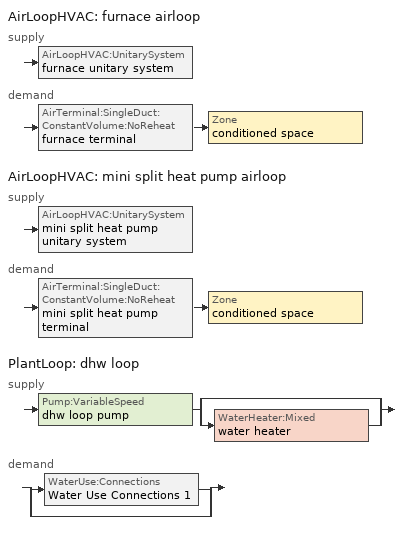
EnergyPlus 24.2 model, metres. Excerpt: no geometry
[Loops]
AirLoopHVAC 'furnace airloop'
 supply: AirLoopHVAC:UnitarySystem 'furnace unitary system'
 demand: AirTerminal:SingleDuct:ConstantVolume:NoReheat 'furnace terminal' > Zone 'conditioned space'
AirLoopHVAC 'mini split heat pump airloop'
 supply: AirLoopHVAC:UnitarySystem 'mini split heat pump unitary system'
 demand: AirTerminal:SingleDuct:ConstantVolume:NoReheat 'mini split heat pump terminal' > Zone 'conditioned space'
PlantLoop 'dhw loop'
 supply: Pump:VariableSpeed 'dhw loop pump' > split
  | bypass
  | WaterHeater:Mixed 'water heater'
 demand: split
  | WaterUse:Connections 'Water Use Connections 1'
  | bypass
[ZoneControl:Thermostat]
conditioned space Thermostat: Zone or ZoneList=conditioned space; Control Type Schedule=conditioned space Thermostat Schedule; Control 1=conditioned space temperature setpoint; Temperature Difference Between Cutout And Setpoint {deltaC}=0
[ThermostatSetpoint:DualSetpoint]
conditioned space temperature setpoint: Heating Setpoint Temperature Schedule=heating setpoint; Cooling Setpoint Temperature Schedule=cooling setpoint
[AirTerminal:SingleDuct:ConstantVolume:NoReheat] Availability Schedule=Always On Discrete
Name | Maximum Air Flow Rate {m3/s}
furnace terminal | 0.442687
mini split heat pump terminal | 0.284584
[Zone equipment]
conditioned space: furnace terminal, mini split heat pump terminal
[AirLoopHVAC] Design Return Air Flow Fraction of Supply Air Flow=1
Name | Design Supply Air Flow Rate {m3/s}
furnace airloop | 0.442687
mini split heat pump airloop | 0.284584
[Sizing:System] Type of Load to Size On=Sensible; Design Outdoor Air Flow Rate {m3/s}=Autosize; Central Heating Maximum System Air Flow Ratio=0.3; Preheat Design Temperature {C}=7; Preheat Design Humidity Ratio {kgWater/kgDryAir}=0.008; Precool Design Temperature {C}=12.8; Precool Design Humidity Ratio {kgWater/kgDryAir}=0.008; Central Cooling Design Supply Air Temperature {C}=12.8; Central Heating Design Supply Air Temperature {C}=16.7; Type of Zone Sum to Use=NonCoincident; 100% Outdoor Air in Cooling=Yes; 100% Outdoor Air in Heating=Yes; Central Cooling Design Supply Air Humidity Ratio {kgWater/kgDryAir}=0.0085; Central Heating Design Supply Air Humidity Ratio {kgWater/kgDryAir}=0.008; Cooling Supply Air Flow Rate Method=DesignDay; Cooling Supply Air Flow Rate {m3/s}=0; Cooling Supply Air Flow Rate Per Floor Area {m3/s-m2}=0.00996765; Cooling Fraction of Autosized Cooling Supply Air Flow Rate=1; Cooling Supply Air Flow Rate Per Unit Cooling Capacity {m3/s-W}=3.94755e-05; Heating Supply Air Flow Rate Method=DesignDay; Heating Supply Air Flow Rate {m3/s}=0; Heating Supply Air Flow Rate Per Floor Area {m3/s-m2}=0.00996765; Heating Fraction of Autosized Heating Supply Air Flow Rate=1; Heating Fraction of Autosized Cooling Supply Air Flow Rate=1; Heating Supply Air Flow Rate Per Unit Heating Capacity {m3/s-W}=3.15882e-05; System Outdoor Air Method=ZoneSum; Zone Maximum Outdoor Air Fraction=1; Cooling Design Capacity Method=CoolingDesignCapacity; Cooling Design Capacity {W}=Autosize; Cooling Design Capacity Per Floor Area {W/m2}=234.7; Fraction of Autosized Cooling Design Capacity=1; Heating Design Capacity Method=HeatingDesignCapacity; Heating Design Capacity {W}=Autosize; Heating Design Capacity Per Floor Area {W/m2}=157; Fraction of Autosized Heating Design Capacity=1; Central Cooling Capacity Control Method=OnOff; Occupant Diversity=Autosize
furnace airloop; mini split heat pump airloop
[AvailabilityManager:Scheduled] Schedule=Always On Discrete
furnace airloop Availability Manager; mini split heat pump airloop Availability Manager
[AirLoopHVAC:UnitarySystem] Control Type=Load; Controlling Zone or Thermostat Location=conditioned space; Dehumidification Control Type=None; Availability Schedule=Always On Discrete; Fan Placement=BlowThrough; DX Heating Coil Sizing Ratio=1; Use DOAS DX Cooling Coil=No; Minimum Supply Air Temperature {C}=2; Latent Load Control=SensibleOnlyLoadControl; Heating Supply Air Flow Rate Method=SupplyAirFlowRate; No Load Supply Air Flow Rate Method=SupplyAirFlowRate; No Load Supply Air Flow Rate {m3/s}=0; No Load Supply Air Flow Rate Control Set To Low Speed=Yes; Maximum Supply Air Temperature {C}=48.8889; Maximum Outdoor Dry-Bulb Temperature for Supplemental Heater Operation {C}=21; Ancillary On-Cycle Electric Power {W}=0; Ancillary Off-Cycle Electric Power {W}=0
Name | Supply Fan | Supply Air Fan Operating Mode Schedule | Heating Coil | Cooling Supply Air Flow Rate Method | Heating Supply Air Flow Rate {m3/s} | Cooling Coil | Cooling Supply Air Flow Rate {m3/s} | Design Specification Multispeed Object
furnace unitary system | furnace supply fan | furnace auto fan schedule | furnace htg coil | None | 0.442687
mini split heat pump unitary system | mini split heat pump supply fan | mini split heat pump auto fan schedule | mini split heat pump htg coil | SupplyAirFlowRate | 0.284584 | mini split heat pump clg coil | 0.284584 | Unitary System Performance Multispeed 1
[Fan:SystemModel] Availability Schedule=Always On Discrete; Speed Control Method=Discrete; Electric Power Minimum Flow Rate Fraction=0.2; Design Pressure Rise {Pa}=500; Motor Efficiency=1; Motor In Air Stream Fraction=1; Design Electric Power Consumption {W}=Autosize; Design Power Sizing Method=PowerPerFlow; Electric Power Per Unit Flow Rate Per Unit Pressure {W/((m3/s)-Pa)}=1.66667; Fan Total Efficiency=0.7; Motor Loss Radiative Fraction=0
Name | Design Maximum Air Flow Rate {m3/s} | Electric Power Per Unit Flow Rate {W/(m3/s)} | Number of Speeds | Speed Flow Fraction 1 | Speed Electric Power Fraction 1 | Speed Flow Fraction 2 | Speed Electric Power Fraction 2 | Speed Flow Fraction 3 | Speed Electric Power Fraction 3 | Speed Flow Fraction 4 | Speed Electric Power Fraction 4
furnace supply fan | 0.442687 | 794.58 | 1 | 1 | 1
mini split heat pump supply fan | 0.350473 | 148.322 | 4 | 0.20706 | 0.00888 | 0.252 | 0.016 | 0.812 | 0.53539 | 1 | 1
[Coil:Heating:Electric]
furnace htg coil: Availability Schedule=Always On Discrete; Efficiency=1; Nominal Capacity {W}=15000
[Coil:Heating:DX:MultiSpeed]
mini split heat pump htg coil: Availability Schedule=Always On Discrete; Minimum Outdoor Dry-Bulb Temperature for Compressor Operation {C}=-28.8889; Crankcase Heater Capacity {W}=50; Maximum Outdoor Dry-Bulb Temperature for Crankcase Heater Operation {C}=10; Defrost Energy Input Ratio Function of Temperature Curve=Defrosteir; Maximum Outdoor Dry-Bulb Temperature for Defrost Operation {C}=4.44444; Defrost Strategy=ReverseCycle; Defrost Control=Timed; Defrost Time Period Fraction=0.058333; Resistive Defrost Heater Capacity {W}=AutoSize; Apply Part Load Fraction to Speeds Greater than 1=No; Fuel Type=Electricity; Region number for Calculating HSPF=4; Number of Speeds=2; Speed Gross Rated Heating Capacity 1 {W}=1644; Speed Gross Rated Heating COP 1 {W/W}=4.51049; Speed Rated Air Flow Rate 1 {m3/s}=0.0882919; Speed Rated Supply Air Fan Power Per Volume Flow Rate 2017 1 {W/(m3/s)}=773.3; Speed Rated Supply Air Fan Power Per Volume Flow Rate 2023 1 {W/(m3/s)}=934.4; Speed Heating Capacity Function of Temperature Curve Name 1=Heat-CAP-fT1; Speed Heating Capacity Function of Flow Fraction Curve Name 1=Heat-CAP-fFF1; Speed Energy Input Ratio Function of Temperature Curve Name 1=Heat-EIR-fT1; Speed Energy Input Ratio Function of Flow Fraction Curve Name 1=Heat-EIR-fFF1; Speed Part Load Fraction Correlation Curve Name 1=Heat-PLF-fPLR1; Speed Rated Waste Heat Fraction of Power Input 1=0.2; Speed Waste Heat Function of Temperature Curve Name 1=ConstantBiquadratic 1; Speed Gross Rated Heating Capacity 2 {W}=6475.14; Speed Gross Rated Heating COP 2 {W/W}=3.17432; Speed Rated Air Flow Rate 2 {m3/s}=0.350364; Speed Rated Supply Air Fan Power Per Volume Flow Rate 2017 2 {W/(m3/s)}=773.3; Speed Rated Supply Air Fan Power Per Volume Flow Rate 2023 2 {W/(m3/s)}=934.4; Speed Heating Capacity Function of Temperature Curve Name 2=Heat-CAP-fT2; Speed Heating Capacity Function of Flow Fraction Curve Name 2=Heat-CAP-fFF2; Speed Energy Input Ratio Function of Temperature Curve Name 2=Heat-EIR-fT2; Speed Energy Input Ratio Function of Flow Fraction Curve Name 2=Heat-EIR-fFF2; Speed Part Load Fraction Correlation Curve Name 2=Heat-PLF-fPLR2; Speed Rated Waste Heat Fraction of Power Input 2=0.2; Speed Waste Heat Function of Temperature Curve Name 2=ConstantBiquadratic 1
[Coil:Cooling:DX:MultiSpeed]
mini split heat pump clg coil: Availability Schedule=Always On Discrete; Condenser Type=AirCooled; Minimum Outdoor Dry-Bulb Temperature for Compressor Operation {C}=-25; Apply Part Load Fraction to Speeds Greater than 1=No; Apply Latent Degradation to Speeds Greater than 1=No; Crankcase Heater Capacity {W}=50; Maximum Outdoor Dry-Bulb Temperature for Crankcase Heater Operation {C}=10; Basin Heater Capacity {W/K}=0; Basin Heater Setpoint Temperature {C}=2; Fuel Type=Electricity; Number of Speeds=2; Speed Gross Rated Total Cooling Capacity 1 {W}=1351.96; Speed Gross Rated Sensible Heat Ratio 1=0.806404; Speed Gross Rated Cooling COP 1 {W/W}=4.67223; Speed Rated Air Flow Rate 1 {m3/s}=0.0725462; Speed Rated Evaporator Fan Power Per Volume Flow Rate 2017 1 {W/(m3/s)}=773.3; Speed Rated Evaporator Fan Power Per Volume Flow Rate 2023 1 {W/(m3/s)}=934.4; Speed Total Cooling Capacity Function of Temperature Curve Name 1=Cool-CAP-fT1; Speed Total Cooling Capacity Function of Flow Fraction Curve Name 1=Cool-CAP-fFF1; Speed Energy Input Ratio Function of Temperature Curve Name 1=Cool-EIR-fT1; Speed Energy Input Ratio Function of Flow Fraction Curve Name 1=Cool-EIR-fFF1; Speed Part Load Fraction Correlation Curve Name 1=Cool-PLF-fPLR1; Speed Nominal Time for Condensate Removal to Begin 1 {s}=1000; Speed Ratio of Initial Moisture Evaporation Rate and Steady State Latent Capacity 1=1.5; Speed Maximum Cycling Rate 1 {cycles/hr}=3; Speed Latent Capacity Time Constant 1 {s}=45; Speed Rated Waste Heat Fraction of Power Input 1=0.2; Speed Waste Heat Function of Temperature Curve Name 1=ConstantBiquadratic; Speed Evaporative Condenser Effectiveness 1=0.9; Speed Evaporative Condenser Air Flow Rate 1 {m3/s}=AutoSize; Speed Rated Evaporative Condenser Pump Power Consumption 1 {W}=AutoSize; Speed Gross Rated Total Cooling Capacity 2 {W}=5327.81; Speed Gross Rated Sensible Heat Ratio 2=0.759942; Speed Gross Rated Cooling COP 2 {W/W}=3.33844; Speed Rated Air Flow Rate 2 {m3/s}=0.284495; Speed Rated Evaporator Fan Power Per Volume Flow Rate 2017 2 {W/(m3/s)}=773.3; Speed Rated Evaporator Fan Power Per Volume Flow Rate 2023 2 {W/(m3/s)}=934.4; Speed Total Cooling Capacity Function of Temperature Curve Name 2=Cool-CAP-fT2; Speed Total Cooling Capacity Function of Flow Fraction Curve Name 2=Cool-CAP-fFF2; Speed Energy Input Ratio Function of Temperature Curve Name 2=Cool-EIR-fT2; Speed Energy Input Ratio Function of Flow Fraction Curve Name 2=Cool-EIR-fFF2; Speed Part Load Fraction Correlation Curve Name 2=Cool-PLF-fPLR2; Speed Nominal Time for Condensate Removal to Begin 2 {s}=1000; Speed Ratio of Initial Moisture Evaporation Rate and Steady State Latent Capacity 2=1.5; Speed Maximum Cycling Rate 2 {cycles/hr}=3; Speed Latent Capacity Time Constant 2 {s}=45; Speed Rated Waste Heat Fraction of Power Input 2=0.2; Speed Waste Heat Function of Temperature Curve Name 2=ConstantBiquadratic; Speed Evaporative Condenser Effectiveness 2=0.9; Speed Evaporative Condenser Air Flow Rate 2 {m3/s}=AutoSize; Speed Rated Evaporative Condenser Pump Power Consumption 2 {W}=AutoSize
[UnitarySystemPerformance:Multispeed]
Unitary System Performance Multispeed 1: Number of Speeds for Heating=2; Number of Speeds for Cooling=2; Single Mode Operation=No; No Load Supply Air Flow Rate Ratio=1; Heating Speed Supply Air Flow Ratio 1=0.310345; Cooling Speed Supply Air Flow Ratio 1=0.255; Heating Speed Supply Air Flow Ratio 2=1.23153; Cooling Speed Supply Air Flow Ratio 2=1
[PlantLoop]
dhw loop: Fluid Type=Water; Plant Equipment Operation Scheme=dhw loop Operation Schemes; Maximum Loop Temperature {C}=100; Minimum Loop Temperature {C}=0; Maximum Loop Flow Rate {m3/s}=0.01; Minimum Loop Flow Rate {m3/s}=0; Plant Loop Volume {m3}=0.003; Load Distribution Scheme=Optimal; Plant Loop Demand Calculation Scheme=SingleSetpoint; Common Pipe Simulation=None
[Sizing:Plant]
dhw loop: Loop Type=Heating; Design Loop Exit Temperature {C}=56; Loop Design Temperature Difference {deltaC}=5.55556; Sizing Option=NonCoincident; Zone Timesteps in Averaging Window=1; Coincident Sizing Factor Mode=None
[Pump:VariableSpeed]
dhw loop pump: Design Maximum Flow Rate {m3/s}=0.01; Design Pump Head {Pa}=1; Design Power Consumption {W}=0; Motor Efficiency=0.85; Fraction of Motor Inefficiencies to Fluid Stream=0; Coefficient 1 of the Part Load Performance Curve=0; Coefficient 2 of the Part Load Performance Curve=1; Coefficient 3 of the Part Load Performance Curve=0; Coefficient 4 of the Part Load Performance Curve=0; Design Minimum Flow Rate {m3/s}=0; Pump Control Type=Intermittent; Skin Loss Radiative Fraction=0.5; Design Power Sizing Method=PowerPerFlowPerPressure; Design Electric Power per Unit Flow Rate {W/(m3/s)}=348701.1; Design Shaft Power per Unit Flow Rate per Unit Head {W/((m3/s)-Pa)}=1.28205; Design Minimum Flow Rate Fraction=0
[WaterHeater:Mixed]
water heater: Tank Volume {m3}=0.221447; Setpoint Temperature Schedule=water heater setpoint; Deadband Temperature Difference {deltaC}=2; Maximum Temperature Limit {C}=99; Heater Control Type=Cycle; Heater Maximum Capacity {W}=5500.06; Heater Minimum Capacity {W}=0; Heater Ignition Minimum Flow Rate {m3/s}=0; Heater Ignition Delay {s}=0; Heater Fuel Type=Electricity; Heater Thermal Efficiency=1; Off Cycle Parasitic Fuel Consumption Rate {W}=0; Off Cycle Parasitic Fuel Type=Electricity; Off Cycle Parasitic Heat Fraction to Tank=0; On Cycle Parasitic Fuel Consumption Rate {W}=0; On Cycle Parasitic Fuel Type=Electricity; On Cycle Parasitic Heat Fraction to Tank=0; Ambient Temperature Indicator=Zone; Ambient Temperature Zone=conditioned space; Off Cycle Loss Coefficient to Ambient Temperature {W/K}=2.93714; Off Cycle Loss Fraction to Zone=1; On Cycle Loss Coefficient to Ambient Temperature {W/K}=2.93714; On Cycle Loss Fraction to Zone=1; Use Side Effectiveness=1; Source Side Effectiveness=1; Use Side Design Flow Rate {m3/s}=Autosize; Source Side Design Flow Rate {m3/s}=Autosize; Indirect Water Heating Recovery Time {hr}=1.5; Source Side Flow Control Mode=IndirectHeatPrimarySetpoint
[WaterHeater:Sizing]
water heater: Design Mode=PeakDraw; Time Storage Can Meet Peak Draw {hr}=0.538503; Time for Tank Recovery {hr}=0; Nominal Tank Volume for Autosizing Plant Connections {m3}=1
[SetpointManager:Scheduled]
Setpoint Manager Scheduled 1: Control Variable=Temperature; Schedule=dhw temp
[WaterUse:Connections]
Water Use Connections 1: Drain Water Heat Exchanger Type=None; Drain Water Heat Exchanger Destination=Plant; Water Use Equipment Name 1=dhw fixtures; Water Use Equipment Name 2=dhw distribution waste; Water Use Equipment Name 3=clothes washer; Water Use Equipment Name 4=dishwasher
[WaterUse:Equipment]
Name | Peak Flow Rate {m3/s} | Flow Rate Fraction Schedule | Target Temperature Schedule
dhw fixtures | 4.4366e-06 | dhw fixtures schedule | mixed water temperature schedule
dhw distribution waste | 1.34499e-06 | dhw fixtures schedule | mixed water temperature schedule
clothes washer | 9.69919e-07 | clothes washer schedule
dishwasher | 2.90872e-07 | dishwasher schedule
[PlantEquipmentOperationSchemes]
dhw loop Operation Schemes: Control Scheme Object Type 1=PlantEquipmentOperation:HeatingLoad; Control Scheme Name 1=dhw loop Heating Operation Scheme; Control Scheme Schedule Name 1=Always On Discrete
[PlantEquipmentOperation:HeatingLoad]
dhw loop Heating Operation Scheme: Load Range Lower Limit 1 {W}=0; Load Range Upper Limit 1 {W}=1000000000; Range Equipment List Name 1=dhw loop Heating Equipment List
[PlantEquipmentList]
dhw loop Heating Equipment List: WaterHeater:Mixed, water heater
[EnergyManagementSystem:GlobalVariable]
furnace_airloop_Fan_RTF
infil_program_Qfan
infil_program_Qinf
mini_split_heat_pump_airloop_Fan_RTF
natural_vent_program_Qnv
natural_vent_program_Qwhf
[EnergyManagementSystem:InternalVariable] Internal Data Type=Fan Maximum Mass Flow Rate
Name | Internal Data Index Key
furnace_airloop_max_sup_fan_mfr | furnace supply fan
mini_split_heat_pump_airloop_max_sup_fan_mfr | mini split heat pump supply fan
[EnergyManagementSystem:Sensor]
Name | Output:Variable or Output:Meter Index Key | Output:Variable or Output:Meter
airflow_gain | infil flow | Infiltration Sensible Heat Gain Energy
airflow_gain_1 | natural vent flow | Infiltration Sensible Heat Gain Energy
airflow_gain_2 | whole house fan flow | Infiltration Sensible Heat Gain Energy
airflow_loss | infil flow | Infiltration Sensible Heat Loss Energy
airflow_loss_1 | natural vent flow | Infiltration Sensible Heat Loss Energy
airflow_loss_2 | whole house fan flow | Infiltration Sensible Heat Loss Energy
clg_load_cond |  | Cooling:EnergyTransfer:Zone:CONDITIONED SPACE
clg_sp_s; clg_sp_s_1 | cooling setpoint | Schedule Value
clothes_dryer_exhaust_0_sch_s | clothes dryer exhaust 0 schedule | Schedule Value
conditioned_space_clg_unmet_s | conditioned space | Zone Cooling Setpoint Not Met Time
conditioned_space_htg_unmet_s | conditioned space | Zone Heating Setpoint Not Met Time
cool_season | cooling season schedule | Schedule Value
dhw_loss | water heater | Water Heater Heat Loss Energy
dhw_rtf | water heater | Water Heater Runtime Fraction
fridge_tin_s; tin_s; tin_s_1 | conditioned space | Zone Mean Air Temperature
furnace_airloop_Fan_RTF_s | furnace supply fan | Fan Runtime Fraction
furnace_htg_coil_s | furnace htg coil | Heating Coil Heating Energy
furnace_supply_fan_s | furnace supply fan | Fan Electricity Energy
htg_load_cond |  | Heating:EnergyTransfer:Zone:CONDITIONED SPACE
htg_sp_s; htg_sp_s_1 | heating setpoint | Schedule Value
ig_ee_conv | clothes dryer | Electric Equipment Convective Heating Energy
ig_ee_conv_1 | clothes washer | Electric Equipment Convective Heating Energy
ig_ee_conv_2 | cooking range | Electric Equipment Convective Heating Energy
ig_ee_conv_3 | dishwasher | Electric Equipment Convective Heating Energy
ig_ee_conv_4 | fridge | Electric Equipment Convective Heating Energy
ig_ee_conv_5 | misc plug loads | Electric Equipment Convective Heating Energy
ig_ee_conv_6 | whole house fan | Electric Equipment Convective Heating Energy
ig_ee_rad | clothes dryer | Electric Equipment Radiant Heating Energy
ig_ee_rad_1 | clothes washer | Electric Equipment Radiant Heating Energy
ig_ee_rad_2 | cooking range | Electric Equipment Radiant Heating Energy
ig_ee_rad_3 | dishwasher | Electric Equipment Radiant Heating Energy
ig_ee_rad_4 | fridge | Electric Equipment Radiant Heating Energy
ig_ee_rad_5 | misc plug loads | Electric Equipment Radiant Heating Energy
ig_ee_rad_6 | whole house fan | Electric Equipment Radiant Heating Energy
ig_lgt_conv | interior lighting | Lights Convective Heating Energy
ig_lgt_rad | interior lighting | Lights Radiant Heating Energy
ig_lgt_vis | interior lighting | Lights Visible Radiation Heating Energy
ig_oe_conv | clothes dryer 1 | Other Equipment Convective Heating Energy
ig_oe_conv_1 | cooking range 1 | Other Equipment Convective Heating Energy
ig_oe_conv_2 | general water use latent | Other Equipment Convective Heating Energy
ig_oe_conv_3 | general water use sensible | Other Equipment Convective Heating Energy
ig_oe_conv_4 | water heater energy adjustment1 | Other Equipment Convective Heating Energy
ig_oe_rad | clothes dryer 1 | Other Equipment Radiant Heating Energy
ig_oe_rad_1 | cooking range 1 | Other Equipment Radiant Heating Energy
ig_oe_rad_2 | general water use latent | Other Equipment Radiant Heating Energy
ig_oe_rad_3 | general water use sensible | Other Equipment Radiant Heating Energy
ig_oe_rad_4 | water heater energy adjustment1 | Other Equipment Radiant Heating Energy
ig_ppl_conv | occupants | People Convective Heating Energy
ig_ppl_rad | occupants | People Radiant Heating Energy
im_conv | furniture mass conditioned space 1 | Surface Inside Face Convection Heat Gain Energy
im_conv_1 | partition wall mass | Surface Inside Face Convection Heat Gain Energy
im_ig | furniture mass conditioned space 1 | Surface Inside Face Internal Gains Radiation Heat Gain Energy
im_ig_1 | partition wall mass | Surface Inside Face Internal Gains Radiation Heat Gain Energy
im_lgt | furniture mass conditioned space 1 | Surface Inside Face Lights Radiation Heat Gain Energy
im_lgt_1 | partition wall mass | Surface Inside Face Lights Radiation Heat Gain Energy
im_sol | furniture mass conditioned space 1 | Surface Inside Face Solar Radiation Heat Gain Energy
im_sol_1 | partition wall mass | Surface Inside Face Solar Radiation Heat Gain Energy
im_surf | furniture mass conditioned space 1 | Surface Inside Face Net Surface Thermal Radiation Heat Gain Energy
im_surf_1 | partition wall mass | Surface Inside Face Net Surface Thermal Radiation Heat Gain Energy
mech_vent_bath_fan_0_sch_s | mech vent bath fan 0 schedule | Schedule Value
mech_vent_range_fan_0_sch_s | mech vent range fan 0 schedule | Schedule Value
mini_split_heat_pump_airloop_Fan_RTF_s | mini split heat pump supply fan | Fan Runtime Fraction Speed 1
mini_split_heat_pump_airloop_Fan_RTF_s_1 | mini split heat pump supply fan | Fan Runtime Fraction Speed 2
mini_split_heat_pump_airloop_Fan_RTF_s_2 | mini split heat pump supply fan | Fan Runtime Fraction Speed 3
mini_split_heat_pump_airloop_Fan_RTF_s_3 | mini split heat pump supply fan | Fan Runtime Fraction Speed 4
mini_split_heat_pump_clg_coil_s | mini split heat pump clg coil | Cooling Coil Total Cooling Energy
mini_split_heat_pump_htg_coil_s | mini split heat pump htg coil | Heating Coil Heating Energy
mini_split_heat_pump_supply_fan_s | mini split heat pump supply fan | Fan Electricity Energy
mv_conv | mech vent bath fan 0 | Electric Equipment Convective Heating Energy
mv_conv_1 | mech vent house fan | Electric Equipment Convective Heating Energy
mv_conv_2 | mech vent house fan cfis | Electric Equipment Convective Heating Energy
mv_conv_3 | mech vent range fan 0 | Electric Equipment Convective Heating Energy
mv_conv_4 | mech vent house fan latent load | Other Equipment Convective Heating Energy
mv_conv_5 | mech vent house fan sensible load | Other Equipment Convective Heating Energy
mv_rad | mech vent bath fan 0 | Electric Equipment Radiant Heating Energy
mv_rad_1 | mech vent house fan | Electric Equipment Radiant Heating Energy
mv_rad_2 | mech vent house fan cfis | Electric Equipment Radiant Heating Energy
mv_rad_3 | mech vent range fan 0 | Electric Equipment Radiant Heating Energy
mv_rad_4 | mech vent house fan latent load | Other Equipment Radiant Heating Energy
mv_rad_5 | mech vent house fan sensible load | Other Equipment Radiant Heating Energy
natural_vent_s | natural vent schedule | Schedule Value
out_pb_s |  | Site Outdoor Air Barometric Pressure
out_wt_s |  | Site Outdoor Air Humidity Ratio
site_vw_s |  | Site Wind Speed
ss_back_out | Window1 | Surface Window Shortwave from Zone Back Out Window Heat Transfer Rate
ss_back_out_1 | Window10 | Surface Window Shortwave from Zone Back Out Window Heat Transfer Rate
ss_back_out_2 | Window11 | Surface Window Shortwave from Zone Back Out Window Heat Transfer Rate
ss_back_out_3 | Window13 | Surface Window Shortwave from Zone Back Out Window Heat Transfer Rate
ss_back_out_4 | Window14 | Surface Window Shortwave from Zone Back Out Window Heat Transfer Rate
ss_back_out_5 | Window3 | Surface Window Shortwave from Zone Back Out Window Heat Transfer Rate
ss_back_out_6 | Window5 | Surface Window Shortwave from Zone Back Out Window Heat Transfer Rate
ss_back_out_7 | Window6 | Surface Window Shortwave from Zone Back Out Window Heat Transfer Rate
ss_back_out_8 | Window7 | Surface Window Shortwave from Zone Back Out Window Heat Transfer Rate
ss_back_out_9 | Window8 | Surface Window Shortwave from Zone Back Out Window Heat Transfer Rate
ss_conv | Door1 | Surface Inside Face Convection Heat Gain Energy
ss_conv_1 | Window1 | Surface Inside Face Convection Heat Gain Energy
ss_conv_10 | Window8 | Surface Inside Face Convection Heat Gain Energy
ss_conv_2 | Window10 | Surface Inside Face Convection Heat Gain Energy
ss_conv_3 | Window11 | Surface Inside Face Convection Heat Gain Energy
ss_conv_4 | Window13 | Surface Inside Face Convection Heat Gain Energy
ss_conv_5 | Window14 | Surface Inside Face Convection Heat Gain Energy
ss_conv_6 | Window3 | Surface Inside Face Convection Heat Gain Energy
ss_conv_7 | Window5 | Surface Inside Face Convection Heat Gain Energy
ss_conv_8 | Window6 | Surface Inside Face Convection Heat Gain Energy
ss_conv_9 | Window7 | Surface Inside Face Convection Heat Gain Energy
ss_ig | Door1 | Surface Inside Face Internal Gains Radiation Heat Gain Energy
ss_ig_1 | Window1 | Surface Inside Face Internal Gains Radiation Heat Gain Energy
ss_ig_10 | Window8 | Surface Inside Face Internal Gains Radiation Heat Gain Energy
ss_ig_2 | Window10 | Surface Inside Face Internal Gains Radiation Heat Gain Energy
ss_ig_3 | Window11 | Surface Inside Face Internal Gains Radiation Heat Gain Energy
ss_ig_4 | Window13 | Surface Inside Face Internal Gains Radiation Heat Gain Energy
ss_ig_5 | Window14 | Surface Inside Face Internal Gains Radiation Heat Gain Energy
ss_ig_6 | Window3 | Surface Inside Face Internal Gains Radiation Heat Gain Energy
ss_ig_7 | Window5 | Surface Inside Face Internal Gains Radiation Heat Gain Energy
ss_ig_8 | Window6 | Surface Inside Face Internal Gains Radiation Heat Gain Energy
ss_ig_9 | Window7 | Surface Inside Face Internal Gains Radiation Heat Gain Energy
ss_lgt | Door1 | Surface Inside Face Lights Radiation Heat Gain Energy
ss_sol | Door1 | Surface Inside Face Solar Radiation Heat Gain Energy
ss_surf | Door1 | Surface Inside Face Net Surface Thermal Radiation Heat Gain Energy
ss_surf_1 | Window1 | Surface Inside Face Net Surface Thermal Radiation Heat Gain Energy
ss_surf_10 | Window8 | Surface Inside Face Net Surface Thermal Radiation Heat Gain Energy
ss_surf_2 | Window10 | Surface Inside Face Net Surface Thermal Radiation Heat Gain Energy
ss_surf_3 | Window11 | Surface Inside Face Net Surface Thermal Radiation Heat Gain Energy
ss_surf_4 | Window13 | Surface Inside Face Net Surface Thermal Radiation Heat Gain Energy
ss_surf_5 | Window14 | Surface Inside Face Net Surface Thermal Radiation Heat Gain Energy
ss_surf_6 | Window3 | Surface Inside Face Net Surface Thermal Radiation Heat Gain Energy
ss_surf_7 | Window5 | Surface Inside Face Net Surface Thermal Radiation Heat Gain Energy
ss_surf_8 | Window6 | Surface Inside Face Net Surface Thermal Radiation Heat Gain Energy
ss_surf_9 | Window7 | Surface Inside Face Net Surface Thermal Radiation Heat Gain Energy
ss_trans_in | Window1 | Surface Window Transmitted Solar Radiation Rate
ss_trans_in_1 | Window10 | Surface Window Transmitted Solar Radiation Rate
ss_trans_in_2 | Window11 | Surface Window Transmitted Solar Radiation Rate
ss_trans_in_3 | Window13 | Surface Window Transmitted Solar Radiation Rate
ss_trans_in_4 | Window14 | Surface Window Transmitted Solar Radiation Rate
ss_trans_in_5 | Window3 | Surface Window Transmitted Solar Radiation Rate
ss_trans_in_6 | Window5 | Surface Window Transmitted Solar Radiation Rate
ss_trans_in_7 | Window6 | Surface Window Transmitted Solar Radiation Rate
ss_trans_in_8 | Window7 | Surface Window Transmitted Solar Radiation Rate
ss_trans_in_9 | Window8 | Surface Window Transmitted Solar Radiation Rate
ss_trans_out | Window1 | Surface Inside Face Initial Transmitted Diffuse Transmitted Out Window Solar Radiation Rate
ss_trans_out_1 | Window10 | Surface Inside Face Initial Transmitted Diffuse Transmitted Out Window Solar Radiation Rate
ss_trans_out_2 | Window11 | Surface Inside Face Initial Transmitted Diffuse Transmitted Out Window Solar Radiation Rate
ss_trans_out_3 | Window13 | Surface Inside Face Initial Transmitted Diffuse Transmitted Out Window Solar Radiation Rate
ss_trans_out_4 | Window14 | Surface Inside Face Initial Transmitted Diffuse Transmitted Out Window Solar Radiation Rate
ss_trans_out_5 | Window3 | Surface Inside Face Initial Transmitted Diffuse Transmitted Out Window Solar Radiation Rate
ss_trans_out_6 | Window5 | Surface Inside Face Initial Transmitted Diffuse Transmitted Out Window Solar Radiation Rate
ss_trans_out_7 | Window6 | Surface Inside Face Initial Transmitted Diffuse Transmitted Out Window Solar Radiation Rate
ss_trans_out_8 | Window7 | Surface Inside Face Initial Transmitted Diffuse Transmitted Out Window Solar Radiation Rate
ss_trans_out_9 | Window8 | Surface Inside Face Initial Transmitted Diffuse Transmitted Out Window Solar Radiation Rate
s_conv | Floor1 | Surface Inside Face Convection Heat Gain Energy
s_conv_1 | FoundationWall1 | Surface Inside Face Convection Heat Gain Energy
s_conv_10 | Wall1:180 | Surface Inside Face Convection Heat Gain Energy
s_conv_11 | Wall1:270 | Surface Inside Face Convection Heat Gain Energy
s_conv_12 | Wall1:90 | Surface Inside Face Convection Heat Gain Energy
s_conv_13 | Wall3:0 | Surface Inside Face Convection Heat Gain Energy
s_conv_14 | Wall3:180 | Surface Inside Face Convection Heat Gain Energy
s_conv_15 | Wall3:270 | Surface Inside Face Convection Heat Gain Energy
s_conv_16 | Wall3:90 | Surface Inside Face Convection Heat Gain Energy
s_conv_2 | inferred conditioned ceiling | Surface Inside Face Convection Heat Gain Energy
s_conv_3 | inferred conditioned floor | Surface Inside Face Convection Heat Gain Energy
s_conv_4 | RimJoist1:0 | Surface Inside Face Convection Heat Gain Energy
s_conv_5 | RimJoist1:180 | Surface Inside Face Convection Heat Gain Energy
s_conv_6 | RimJoist1:270 | Surface Inside Face Convection Heat Gain Energy
s_conv_7 | RimJoist1:90 | Surface Inside Face Convection Heat Gain Energy
s_conv_8 | Slab1 | Surface Inside Face Convection Heat Gain Energy
s_conv_9 | Wall1:0 | Surface Inside Face Convection Heat Gain Energy
s_ig | Floor1 | Surface Inside Face Internal Gains Radiation Heat Gain Energy
s_ig_1 | FoundationWall1 | Surface Inside Face Internal Gains Radiation Heat Gain Energy
s_ig_10 | Wall1:180 | Surface Inside Face Internal Gains Radiation Heat Gain Energy
s_ig_11 | Wall1:270 | Surface Inside Face Internal Gains Radiation Heat Gain Energy
s_ig_12 | Wall1:90 | Surface Inside Face Internal Gains Radiation Heat Gain Energy
s_ig_13 | Wall3:0 | Surface Inside Face Internal Gains Radiation Heat Gain Energy
s_ig_14 | Wall3:180 | Surface Inside Face Internal Gains Radiation Heat Gain Energy
s_ig_15 | Wall3:270 | Surface Inside Face Internal Gains Radiation Heat Gain Energy
s_ig_16 | Wall3:90 | Surface Inside Face Internal Gains Radiation Heat Gain Energy
s_ig_2 | inferred conditioned ceiling | Surface Inside Face Internal Gains Radiation Heat Gain Energy
s_ig_3 | inferred conditioned floor | Surface Inside Face Internal Gains Radiation Heat Gain Energy
s_ig_4 | RimJoist1:0 | Surface Inside Face Internal Gains Radiation Heat Gain Energy
s_ig_5 | RimJoist1:180 | Surface Inside Face Internal Gains Radiation Heat Gain Energy
s_ig_6 | RimJoist1:270 | Surface Inside Face Internal Gains Radiation Heat Gain Energy
s_ig_7 | RimJoist1:90 | Surface Inside Face Internal Gains Radiation Heat Gain Energy
s_ig_8 | Slab1 | Surface Inside Face Internal Gains Radiation Heat Gain Energy
s_ig_9 | Wall1:0 | Surface Inside Face Internal Gains Radiation Heat Gain Energy
s_lgt | Floor1 | Surface Inside Face Lights Radiation Heat Gain Energy
s_lgt_1 | FoundationWall1 | Surface Inside Face Lights Radiation Heat Gain Energy
s_lgt_10 | Wall1:180 | Surface Inside Face Lights Radiation Heat Gain Energy
s_lgt_11 | Wall1:270 | Surface Inside Face Lights Radiation Heat Gain Energy
s_lgt_12 | Wall1:90 | Surface Inside Face Lights Radiation Heat Gain Energy
s_lgt_13 | Wall3:0 | Surface Inside Face Lights Radiation Heat Gain Energy
s_lgt_14 | Wall3:180 | Surface Inside Face Lights Radiation Heat Gain Energy
s_lgt_15 | Wall3:270 | Surface Inside Face Lights Radiation Heat Gain Energy
s_lgt_16 | Wall3:90 | Surface Inside Face Lights Radiation Heat Gain Energy
s_lgt_2 | inferred conditioned ceiling | Surface Inside Face Lights Radiation Heat Gain Energy
s_lgt_3 | inferred conditioned floor | Surface Inside Face Lights Radiation Heat Gain Energy
s_lgt_4 | RimJoist1:0 | Surface Inside Face Lights Radiation Heat Gain Energy
s_lgt_5 | RimJoist1:180 | Surface Inside Face Lights Radiation Heat Gain Energy
s_lgt_6 | RimJoist1:270 | Surface Inside Face Lights Radiation Heat Gain Energy
s_lgt_7 | RimJoist1:90 | Surface Inside Face Lights Radiation Heat Gain Energy
s_lgt_8 | Slab1 | Surface Inside Face Lights Radiation Heat Gain Energy
s_lgt_9 | Wall1:0 | Surface Inside Face Lights Radiation Heat Gain Energy
s_sol | Floor1 | Surface Inside Face Solar Radiation Heat Gain Energy
s_sol_1 | FoundationWall1 | Surface Inside Face Solar Radiation Heat Gain Energy
s_sol_10 | Wall1:180 | Surface Inside Face Solar Radiation Heat Gain Energy
s_sol_11 | Wall1:270 | Surface Inside Face Solar Radiation Heat Gain Energy
s_sol_12 | Wall1:90 | Surface Inside Face Solar Radiation Heat Gain Energy
s_sol_13 | Wall3:0 | Surface Inside Face Solar Radiation Heat Gain Energy
s_sol_14 | Wall3:180 | Surface Inside Face Solar Radiation Heat Gain Energy
s_sol_15 | Wall3:270 | Surface Inside Face Solar Radiation Heat Gain Energy
s_sol_16 | Wall3:90 | Surface Inside Face Solar Radiation Heat Gain Energy
s_sol_2 | inferred conditioned ceiling | Surface Inside Face Solar Radiation Heat Gain Energy
s_sol_3 | inferred conditioned floor | Surface Inside Face Solar Radiation Heat Gain Energy
s_sol_4 | RimJoist1:0 | Surface Inside Face Solar Radiation Heat Gain Energy
s_sol_5 | RimJoist1:180 | Surface Inside Face Solar Radiation Heat Gain Energy
s_sol_6 | RimJoist1:270 | Surface Inside Face Solar Radiation Heat Gain Energy
s_sol_7 | RimJoist1:90 | Surface Inside Face Solar Radiation Heat Gain Energy
s_sol_8 | Slab1 | Surface Inside Face Solar Radiation Heat Gain Energy
s_sol_9 | Wall1:0 | Surface Inside Face Solar Radiation Heat Gain Energy
s_surf | Floor1 | Surface Inside Face Net Surface Thermal Radiation Heat Gain Energy
s_surf_1 | FoundationWall1 | Surface Inside Face Net Surface Thermal Radiation Heat Gain Energy
s_surf_10 | Wall1:180 | Surface Inside Face Net Surface Thermal Radiation Heat Gain Energy
s_surf_11 | Wall1:270 | Surface Inside Face Net Surface Thermal Radiation Heat Gain Energy
s_surf_12 | Wall1:90 | Surface Inside Face Net Surface Thermal Radiation Heat Gain Energy
s_surf_13 | Wall3:0 | Surface Inside Face Net Surface Thermal Radiation Heat Gain Energy
s_surf_14 | Wall3:180 | Surface Inside Face Net Surface Thermal Radiation Heat Gain Energy
s_surf_15 | Wall3:270 | Surface Inside Face Net Surface Thermal Radiation Heat Gain Energy
s_surf_16 | Wall3:90 | Surface Inside Face Net Surface Thermal Radiation Heat Gain Energy
s_surf_2 | inferred conditioned ceiling | Surface Inside Face Net Surface Thermal Radiation Heat Gain Energy
s_surf_3 | inferred conditioned floor | Surface Inside Face Net Surface Thermal Radiation Heat Gain Energy
s_surf_4 | RimJoist1:0 | Surface Inside Face Net Surface Thermal Radiation Heat Gain Energy
s_surf_5 | RimJoist1:180 | Surface Inside Face Net Surface Thermal Radiation Heat Gain Energy
s_surf_6 | RimJoist1:270 | Surface Inside Face Net Surface Thermal Radiation Heat Gain Energy
s_surf_7 | RimJoist1:90 | Surface Inside Face Net Surface Thermal Radiation Heat Gain Energy
s_surf_8 | Slab1 | Surface Inside Face Net Surface Thermal Radiation Heat Gain Energy
s_surf_9 | Wall1:0 | Surface Inside Face Net Surface Thermal Radiation Heat Gain Energy
tout_db; tout_db_1 | Environment | Site Outdoor Air Drybulb Temperature
tout_s | conditioned space | Zone Outdoor Air Drybulb Temperature
water_heater_energy | water heater | Water Heater Electricity Rate
water_heater_off_cycle_parasitic | water heater | Water Heater Off Cycle Parasitic Electricity Rate
water_heater_on_cycle_parasitic | water heater | Water Heater On Cycle Parasitic Electricity Rate
win_s | conditioned space | Zone Air Humidity Ratio
[EnergyManagementSystem:Actuator]
Name | Actuated Component Unique | Actuated Component Type | Actuated Component Control Type
fridge_schedule_act | fridge schedule | Schedule:Constant | Schedule Value
infil_flow_act | infil flow | Zone Infiltration | Air Exchange Flow Rate
mech_vent_house_fan_cfis_act | mech vent house fan cfis | ElectricEquipment | Electricity Rate
mech_vent_house_fan_latent_load_act | mech vent house fan latent load | OtherEquipment | Power Level
mech_vent_house_fan_sensible_load_act | mech vent house fan sensible load | OtherEquipment | Power Level
mini_split_heat_pump_supply_fan_pressure_rise_act | mini split heat pump supply fan | Fan | Fan Pressure Rise
mini_split_heat_pump_supply_fan_total_efficiency_act | mini split heat pump supply fan | Fan | Fan Total Efficiency
natural_vent_flow_act | natural vent flow | Zone Infiltration | Air Exchange Flow Rate
Sequential_Fraction_Schedule_act | Sequential Fraction Schedule | Schedule:Constant | Schedule Value
water_heater_ec_adj_act | water heater energy adjustment1 | OtherEquipment | Power Level
whole_house_fan_act | whole house fan | ElectricEquipment | Electricity Rate
whole_house_fan_flow_act | whole house fan flow | Zone Infiltration | Air Exchange Flow Rate
whole_house_fan_mix_act | whole house fan mix | ZoneMixing | Air Exchange Flow Rate
[EnergyManagementSystem:Program]
fridge_schedule_program: Set Tin = fridge_tin_s*(9.0/5.0)+32.0; Set fridge_schedule_act = 0; If (Hour == 0); Set fridge_schedule_act = (-0.487+0.019*Tin); ElseIf (Hour == 1); Set fridge_schedule_act = (-0.34+0.016*Tin); ElseIf (Hour == 2); Set fridge_schedule_act = (-0.37+0.017*Tin); ElseIf (Hour == 3); Set fridge_schedule_act = (-0.361+0.016*Tin); ElseIf (Hour == 4); Set fridge_schedule_act = (-0.515+0.018*Tin); ElseIf (Hour == 5); Set fridge_schedule_act = (-0.684+0.021*Tin); ElseIf (Hour == 6); Set fridge_schedule_act = (-0.471+0.019*Tin); ElseIf (Hour == 7); Set fridge_schedule_act = (-0.159+0.015*Tin); ElseIf (Hour == 8); Set fridge_schedule_act = (-0.079+0.015*Tin); ElseIf (Hour == 9); Set fridge_schedule_act = (-0.417+0.019*Tin); ElseIf (Hour == 10); Set fridge_schedule_act = (-0.411+0.018*Tin); ElseIf (Hour == 11); Set fridge_schedule_act = (-0.386+0.018*Tin); ElseIf (Hour == 12); Set fridge_schedule_act = (-0.24+0.016*Tin); ElseIf (Hour == 13); Set fridge_schedule_act = (-0.314+0.017*Tin); ElseIf (Hour == 14); Set fridge_schedule_act = (-0.16+0.015*Tin); ElseIf (Hour == 15); Set fridge_schedule_act = (-0.121+0.015*Tin); ElseIf (Hour == 16); Set fridge_schedule_act = (-0.469+0.02*Tin); ElseIf (Hour == 17); Set fridge_schedule_act = (-0.412+0.02*Tin); ElseIf (Hour == 18); Set fridge_schedule_act = (-0.091+0.017*Tin); ElseIf (Hour == 19); Set fridge_schedule_act = (0.077+0.014*Tin); ElseIf (Hour == 20); Set fridge_schedule_act = (-0.118+0.016*Tin); ElseIf (Hour == 21); Set fridge_schedule_act = (-0.247+0.017*Tin); ElseIf (Hour == 22); Set fridge_schedule_act = (-0.445+0.019*Tin); ElseIf (Hour == 23); Set fridge_schedule_act = (-0.544+0.02*Tin); EndIf
furnace_supply_fan_disaggregate_program: Set furnace_supply_fan_backup_htg = 0; If furnace_htg_coil_s > 0; Set furnace_supply_fan_backup_htg = furnace_supply_fan_s; EndIf
infil_program: Set p_m = 0.14; Set p_s = 0.22; Set s_m = 270; Set s_s = 370; Set z_m = 9.99744; Set z_s = 6.3748697690667395; Set f_t = (((s_m/z_m)^p_m)*((z_s/s_s)^p_s)); Set Tdiff = tin_s-tout_s; Set dT = @Abs Tdiff; Set c = 0.041; Set Cs = 0.1077; Set Cw = 0.1654; Set n = 0.65; Set sft = (f_t*0.3); Set temp1 = ((c*Cw)*((sft*site_vw_s)^(2*n)))^2; Set Qinf = (((c*Cs*(dT^n))^2)+temp1)^0.5; Set Qinf = (@Max Qinf 0); Set mech_vent_house_fan_sensible_load_act = 0.0; Set mech_vent_house_fan_latent_load_act = 0.0; Set OASupInPb = out_pb_s; Set OASupInTemp = tout_s; Set OASupInW = out_wt_s; Set OASupRho = (@RhoAirFnPbTdbW OASupInPb OASupInTemp OASupInW); Set OASupCp = (@CpAirFnW OASupInW); Set OASupInEnth = (@HFnTdbW OASupInTemp OASupInW); Set ZoneTemp = tin_s; Set ZoneW = win_s; Set ZoneCp = (@CpAirFnW ZoneW); Set ZoneAirEnth = (@HFnTdbW ZoneTemp ZoneW); Set mech_vent_house_fan_cfis_act = 0.0; Set QWHV_cfis_sup = 0.0; Set QWHV_cfis_suppl_sup = 0.0; Set QWHV_cfis_suppl_exh = 0.0; Set Qrange = 0; Set Qrange = Qrange + 0.075 * mech_vent_range_fan_0_sch_s; Set Qbath = 0; Set Qbath = Qbath + 0.066 * mech_vent_bath_fan_0_sch_s; Set Qdryer = 0; Set Qdryer = Qdryer + 0.00308 * clothes_dryer_exhaust_0_sch_s; Set QWHV_sup = 0.0; Set QWHV_exh = 0.0; Set Qsupply = QWHV_sup + QWHV_cfis_sup + QWHV_cfis_suppl_sup; Set Qexhaust = Qrange + Qbath + Qdryer + QWHV_exh + QWHV_cfis_suppl_exh; Set Qfan = (@Max Qexhaust Qsupply); Set Qducts = 0; If Qducts < 0; Set Qsupply = Qsupply - Qducts; Else; Set Qexhaust = Qexhaust + Qducts; EndIf; Set Qfan_with_ducts = (@Max Qexhaust Qsupply); Set Qimb = (@Abs (Qsupply - Qexhaust)); If Qinf + Qimb > 0; Set Qtot = Qfan_with_ducts + (Qinf^2) / (Qinf + Qimb); Else; Set Qtot = Qfan_with_ducts; EndIf; Set Qinf_adj = Qtot - Qfan; Set infil_flow_act = Qinf_adj; Set infil_program_Qinf = Qinf_adj; Set infil_program_Qfan = Qfan; Set Qload = Qfan; Set Effectiveness_Sens = 0.0; Set Effectiveness_Lat = 0.0; Set Fan_MFR = Qload * OASupRho; Set ZoneInEnth = OASupInEnth; Set ZoneInTemp = OASupInTemp; Set FanTotalToCond = Fan_MFR * (ZoneInEnth - ZoneAirEnth); Set FanSensToCond = Fan_MFR * ZoneCp * (ZoneInTemp - ZoneTemp); Set FanLatToCond = FanTotalToCond - FanSensToCond; Set mech_vent_house_fan_sensible_load_act = mech_vent_house_fan_sensible_load_act + FanSensToCond; Set mech_vent_house_fan_latent_load_act = mech_vent_house_fan_latent_load_act + FanLatToCond
mini_split_heat_pump_supply_fan_disaggregate_program: Set mini_split_heat_pump_supply_fan_clg = 0; Set mini_split_heat_pump_supply_fan_primary_htg = 0; If mini_split_heat_pump_clg_coil_s > 0; Set mini_split_heat_pump_supply_fan_clg = mini_split_heat_pump_supply_fan_s; Else; Set mini_split_heat_pump_supply_fan_primary_htg = mini_split_heat_pump_supply_fan_s; EndIf
mini_split_heat_pump_supply_fan_power_program: If tout_db_1 < -28.89; Set mini_split_heat_pump_supply_fan_pressure_rise_act = 0; Set mini_split_heat_pump_supply_fan_total_efficiency_act = 1; Else; Set mini_split_heat_pump_supply_fan_pressure_rise_act = NULL; Set mini_split_heat_pump_supply_fan_total_efficiency_act = NULL; EndIf
natural_vent_program: Set Tin = tin_s; Set Tout = tout_s; Set Wout = out_wt_s; Set Pbar = out_pb_s; Set Phiout = (@RhFnTdbWPb Tout Wout Pbar); Set MaxHR = 0.0115; Set Tnvsp = (htg_sp_s + clg_sp_s) / 2; Set NVavail = natural_vent_s; Set ClgSsnAvail = cool_season; Set Qnv = 0; Set Qwhf = 0; Set whole_house_fan_mix_act = 0; Set whole_house_fan_act = 0; If ((Wout < MaxHR) && (Tin > Tout) && (Tin > Tnvsp) && (ClgSsnAvail > 0)); Set WHF_Flow = 0; Set Adj = (Tin-Tnvsp)/(Tin-Tout); Set Adj = (@Min Adj 1); Set Adj = (@Max Adj 0); If (WHF_Flow > 0); Set Qwhf = WHF_Flow*Adj; Set whole_house_fan_mix_act = WHF_Flow*Adj; Set WHF_W = 0; Set whole_house_fan_act = WHF_W*Adj; ElseIf (NVavail > 0); Set NVArea = 0.0; Set Cs = 0.00023447118086705518; Set Cw = 3.584601323080688e-05; Set Tdiff = Tin-Tout; Set dT = (@Abs Tdiff); Set Vwind = site_vw_s; Set SGNV = NVArea*Adj*((((Cs*dT)+(Cw*(Vwind^2)))^0.5)/1000); Set MaxNV = 2.7922235603159047; Set Qnv = (@Min SGNV MaxNV); EndIf; EndIf; Set natural_vent_flow_act = Qnv; Set whole_house_fan_flow_act = Qwhf; Set natural_vent_program_Qnv = Qnv; Set natural_vent_program_Qwhf = Qwhf
Sequential_Fraction_Schedule_program: If tout_db > 4.444444444444445; Set Sequential_Fraction_Schedule_act = 0; Else; Set Sequential_Fraction_Schedule_act = NULL; EndIf
total_airflows_program: Set total_infil_flow_rate = 0; Set total_mechvent_flow_rate = 0; Set total_natvent_flow_rate = 0; Set total_whf_flow_rate = 0; Set total_infil_flow_rate = total_infil_flow_rate + (infil_program_Qinf * 1); Set total_mechvent_flow_rate = total_mechvent_flow_rate + (infil_program_Qfan * 1); Set total_natvent_flow_rate = total_natvent_flow_rate + (natural_vent_program_Qnv * 1); Set total_whf_flow_rate = total_whf_flow_rate + (natural_vent_program_Qwhf * 1)
total_loads_program: Set loads_htg_tot = 0; Set loads_clg_tot = 0; If htg_load_cond > 0; Set loads_htg_tot = loads_htg_tot + (htg_load_cond - clg_load_cond) * 1.0; EndIf; Set loads_htg_tot = (@Max loads_htg_tot 0); If clg_load_cond > 0; Set loads_clg_tot = loads_clg_tot + (clg_load_cond - htg_load_cond) * 1.0; EndIf; Set loads_clg_tot = (@Max loads_clg_tot 0)
unmet_hours_program: Set htg_unmet_hours = 0; Set clg_unmet_hours = 0; Set unit_htg_unmet_hours = 0; If ((DayOfYear >= 1) && (DayOfYear <= 365)); Set unit_htg_unmet_hours = unit_htg_unmet_hours + conditioned_space_htg_unmet_s; If unit_htg_unmet_hours > htg_unmet_hours; Set htg_unmet_hours = unit_htg_unmet_hours; EndIf; EndIf; Set unit_clg_unmet_hours = 0; If ((DayOfYear >= 1) && (DayOfYear <= 365)); Set unit_clg_unmet_hours = unit_clg_unmet_hours + conditioned_space_clg_unmet_s; If unit_clg_unmet_hours > clg_unmet_hours; Set clg_unmet_hours = unit_clg_unmet_hours; EndIf; EndIf
water_heater_EC_adj: If WarmupFlag == 0; Set dhw_e_cons = water_heater_energy + water_heater_on_cycle_parasitic + water_heater_off_cycle_parasitic; Set water_heater_ec_adj_act = 0.0 * dhw_e_cons / 1; EndIf
[EnergyManagementSystem:ProgramCallingManager]
component_loads_program_calling_manager: EndOfZoneTimestepAfterZoneReporting; component_loads_program
fridge_schedule_program_calling_manager: BeginZoneTimestepAfterInitHeatBalance; fridge_schedule_program
furnace_supply_fan_disaggregate_program_calling_manager: EndOfSystemTimestepBeforeHVACReporting; furnace_supply_fan_disaggregate_program
[Schedule:Constant]
Name | Hourly Value
Always On Discrete | 1
dhw temp; water heater setpoint | 56
furnace auto fan schedule; mini split heat pump auto fan schedule | 0
mixed water temperature schedule | 40.5556
[Schedule:Day:Interval]
clothes washer schedule day: No, 01:00, 0.104651, 02:00, 0.0813953, 04:00, 0.0465116, 05:00, 0.0813953, 06:00, 0.127907, 07:00, 0.255814, 08:00, 0.569767, 09:00, 0.848837, 10:00, 1, 11:00, 0.976744, 12:00, 0.872093, 13:00, 0.77907, 14:00, 0.697674, 15:00, 0.569767, 16:00, 0.593023, 17:00, 0.581395, 21:00, 0.569767, 22:00, 0.546512, 23:00, 0.372093, 24:00, 0.197674
clothes washer schedule default day; dishwasher schedule default day; heating setpoint default day; cooling setpoint default day; dhw fixtures schedule default day: No, 24:00, 0
dishwasher schedule day: No, 01:00, 0.135135, 02:00, 0.0630631, 03:00, 0.045045, 05:00, 0.027027, 06:00, 0.0900901, 07:00, 0.18018, 08:00, 0.279279, 09:00, 0.522523, 10:00, 0.585586, 11:00, 0.504505, 12:00, 0.432432, 13:00, 0.378378, 14:00, 0.414414, 15:00, 0.324324, 17:00, 0.342342, 18:00, 0.441441, 19:00, 0.783784, 20:00, 1, 21:00, 0.810811, 22:00, 0.603604, 23:00, 0.396396, 24:00, 0.279279
heating setpoint day: No, 07:00, 18, 23:00, 21, 24:00, 18
cooling setpoint day: No, 24:00, 25
dhw fixtures schedule day: No, 01:00, 0.139535, 02:00, 0.0697674, 03:00, 0.0465116, 04:00, 0.0581395, 05:00, 0.116279, 06:00, 0.395349, 07:00, 0.906977, 08:00, 1, 09:00, 0.930233, 10:00, 0.77907, 11:00, 0.651163, 12:00, 0.546512, 13:00, 0.465116, 14:00, 0.406977, 15:00, 0.383721, 16:00, 0.360465, 17:00, 0.44186, 18:00, 0.593023, 20:00, 0.697674, 21:00, 0.639535, 22:00, 0.55814, 23:00, 0.44186, 24:00, 0.302326
[Schedule:Week:Daily]
clothes washer schedule Week Rule - Jan1-Dec31: clothes washer schedule day, clothes washer schedule day, clothes washer schedule day, clothes washer schedule day, clothes washer schedule day, clothes washer schedule day, clothes washer schedule day, clothes washer schedule default day, clothes washer schedule default day, clothes washer schedule default day, clothes washer schedule default day, clothes washer schedule default day
dishwasher schedule Week Rule - Jan1-Dec31: dishwasher schedule day, dishwasher schedule day, dishwasher schedule day, dishwasher schedule day, dishwasher schedule day, dishwasher schedule day, dishwasher schedule day, dishwasher schedule default day, dishwasher schedule default day, dishwasher schedule default day, dishwasher schedule default day, dishwasher schedule default day
heating setpoint Week Rule - Jan1-Dec31: heating setpoint day, heating setpoint day, heating setpoint day, heating setpoint day, heating setpoint day, heating setpoint day, heating setpoint day, heating setpoint default day, heating setpoint default day, heating setpoint default day, heating setpoint default day, heating setpoint default day
cooling setpoint Week Rule - Jan1-Dec31: cooling setpoint day, cooling setpoint day, cooling setpoint day, cooling setpoint day, cooling setpoint day, cooling setpoint day, cooling setpoint day, cooling setpoint default day, cooling setpoint default day, cooling setpoint default day, cooling setpoint default day, cooling setpoint default day
dhw fixtures schedule Week Rule - Jan1-Dec31: dhw fixtures schedule day, dhw fixtures schedule day, dhw fixtures schedule day, dhw fixtures schedule day, dhw fixtures schedule day, dhw fixtures schedule day, dhw fixtures schedule day, dhw fixtures schedule default day, dhw fixtures schedule default day, dhw fixtures schedule default day, dhw fixtures schedule default day, dhw fixtures schedule default day
[Schedule:Year]
clothes washer schedule: clothes washer schedule Week Rule - Jan1-Dec31, 1, 1, 12, 31
dishwasher schedule: dishwasher schedule Week Rule - Jan1-Dec31, 1, 1, 12, 31
heating setpoint: heating setpoint Week Rule - Jan1-Dec31, 1, 1, 12, 31
cooling setpoint: cooling setpoint Week Rule - Jan1-Dec31, 1, 1, 12, 31
dhw fixtures schedule: dhw fixtures schedule Week Rule - Jan1-Dec31, 1, 1, 12, 31
[Schedule:Compact]
conditioned space Thermostat Schedule: Through: 12/31, For: AllDays, Until: 24:00, 4
[Curve:Biquadratic] Coefficient2 x=0; Coefficient3 x**2=0; Coefficient4 y=0; Coefficient5 y**2=0; Coefficient6 x*y=0
Name | Coefficient1 Constant | Minimum Value of x {BasedOnField A2} | Maximum Value of x {BasedOnField A2} | Minimum Value of y {BasedOnField A3} | Maximum Value of y {BasedOnField A3}
Defrosteir | 0.1528 | -100 | 100 | -100 | 100
ConstantBiquadratic 1; ConstantBiquadratic | 1 | 0 | 1 | 0 | 1
[Table:Lookup]
Heat-CAP-fT1: Heat-CAP-fT1 Independent Variable List, None, 1, 0, Dimensionless, 0.462549, 0.4633, 0.464849, 0.467155, 0.470191, 0.473944, 0.478413, 0.483605, 0.48954, 0.496246, 0.503763, 0.512141, 0.521443, 0.531745, 0.543142, 0.555744, 0.569686, 0.585129, 0.602268, 0.621339, 0.642628, 0.665907, 0.692048, 0.721558, 0.755077, 0.793425, 0.837666, 0.889207, 0.949948, 1.02252, 1.07815, 1.14183, 0.379768, 0.385554, 0.391652, 0.398089, 0.404894, 0.412099, 0.419741, 0.427861, 0.436504, 0.445724, 0.455579, 0.466139, 0.477481, 0.489695, 0.502887, 0.517177, 0.532711, 0.549657, 0.568217, 0.588633, 0.611198, 0.635662, 0.662931, 0.693516, 0.728062, 0.76739, 0.812568, 0.865006, 0.926606, 1, 1.05615, 1.12034, 0.296987, 0.307807, 0.318455, 0.329023, 0.339597, 0.350254, 0.36107, 0.372116, 0.383468, 0.395201, 0.407396, 0.420137, 0.433519, 0.447645, 0.462631, 0.478611, 0.495736, 0.514184, 0.534165, 0.555927, 0.579768, 0.605418, 0.633815, 0.665475, 0.701046, 0.741355, 0.78747, 0.840804, 0.903264, 0.977482, 1.03415, 1.09885
Heat-EIR-fT1: Heat-EIR-fT1 Independent Variable List, None, 1, 0, Dimensionless, 3.35012, 3.26301, 3.17591, 3.08881, 3.00172, 2.91464, 2.82757, 2.74052, 2.65347, 2.56645, 2.47944, 2.39245, 2.30549, 2.21857, 2.13169, 2.04485, 1.95808, 1.87139, 1.78479, 1.69832, 1.61201, 1.52789, 1.44403, 1.36054, 1.27753, 1.19519, 1.11381, 1.0338, 0.955773, 0.88061, 0.83351, 0.788444, 3.82126, 3.72328, 3.62529, 3.52731, 3.42932, 3.33134, 3.23335, 3.13537, 3.03739, 2.9394, 2.84142, 2.74343, 2.64545, 2.54746, 2.44948, 2.35149, 2.25351, 2.15552, 2.05754, 1.95955, 1.86157, 1.76584, 1.67011, 1.57438, 1.47865, 1.38292, 1.28719, 1.19146, 1.09573, 1, 0.937348, 0.874697, 4.34338, 4.23359, 4.12381, 4.01402, 3.90423, 3.79444, 3.68464, 3.57484, 3.46502, 3.3552, 3.24537, 3.13552, 3.02565, 2.91576, 2.80585, 2.69589, 2.58589, 2.47583, 2.36569, 2.25545, 2.14508, 2.03706, 1.92882, 1.82024, 1.71122, 1.60156, 1.49096, 1.379, 1.26502, 1.14801, 1.06916, 0.988009
Heat-CAP-fT2: Heat-CAP-fT2 Independent Variable List, None, 1, 0, Dimensionless, 0.0361518, 0.0781857, 0.122211, 0.169499, 0.221054, 0.277865, 0.341038, 0.411885, 0.483406, 0.563904, 0.655249, 0.759847, 0.880858, 1.02252, 1.21106, 0.0296819, 0.067217, 0.108348, 0.153619, 0.203687, 0.259358, 0.321626, 0.391741, 0.462711, 0.542739, 0.633677, 0.73792, 0.858618, 1, 1.18827, 0.0232119, 0.0562483, 0.0944863, 0.13774, 0.186321, 0.24085, 0.302215, 0.371596, 0.442017, 0.521574, 0.612106, 0.715993, 0.836378, 0.977482, 1.16548
Heat-EIR-fT2: Heat-EIR-fT2 Independent Variable List, None, 1, 0, Dimensionless, 1.91281, 1.82641, 1.74008, 1.65384, 1.56774, 1.48185, 1.39627, 1.31114, 1.23526, 1.1602, 1.08639, 1.01447, 0.945411, 0.88061, 0.815666, 2.18183, 2.08644, 1.99105, 1.89567, 1.80028, 1.7049, 1.60951, 1.51413, 1.42844, 1.34275, 1.25706, 1.17138, 1.08569, 1, 0.904896, 2.47994, 2.37521, 2.27044, 2.16563, 2.06072, 1.95567, 1.85038, 1.74472, 1.64929, 1.55312, 1.45577, 1.35659, 1.25453, 1.14801, 1.02212
Cool-CAP-fT1: Cool-CAP-fT1 Independent Variable List, None, 1, 0, Dimensionless, 1.18716, 1.12919, 1.0852, 1.05072, 1.02768, 1.00811, 0.994499, 0.982348, 1.30483, 1.21596, 1.14999, 1.09907, 1.06541, 1.03704, 1.01743, 1, 1.80474, 1.68213, 1.59199, 1.52291, 1.47747, 1.4393, 1.41299, 1.38965
Cool-EIR-fT1: Cool-EIR-fT1 Independent Variable List, None, 1, 0, Dimensionless, 0.409776, 0.514465, 0.617209, 0.71681, 0.796121, 0.874136, 0.935577, 0.996522, 0.492885, 0.578394, 0.663902, 0.74941, 0.819147, 0.888883, 0.944441, 1, 0.221395, 0.268625, 0.330257, 0.397101, 0.452856, 0.508856, 0.553422, 0.597866
Cool-CAP-fT2: Cool-CAP-fT2 Independent Variable List, None, 1, 0, Dimensionless, 1.00322, 0.996251, 0.991384, 0.987908, 0.985846, 0.984229, 0.983204, 0.982348, 1.10266, 1.07306, 1.05077, 1.03336, 1.02208, 1.01247, 1.0059, 1, 1.52511, 1.48444, 1.45462, 1.43186, 1.41738, 1.4052, 1.39697, 1.38965
Cool-EIR-fT2: Cool-EIR-fT2 Independent Variable List, None, 1, 0, Dimensionless, 0.42599, 0.529905, 0.631862, 0.730551, 0.806676, 0.881487, 0.939254, 0.996522, 0.512388, 0.596184, 0.67998, 0.763776, 0.830067, 0.896359, 0.948179, 1, 0.230156, 0.276658, 0.337948, 0.404713, 0.4588, 0.513136, 0.555562, 0.597866
[Table:IndependentVariableList]
Heat-CAP-fT1 Independent Variable List: dry_bulb_temp_in, dry_bulb_temp_out 4
Heat-EIR-fT1 Independent Variable List: dry_bulb_temp_in 1, dry_bulb_temp_out 5
Heat-CAP-fT2 Independent Variable List: dry_bulb_temp_in 2, dry_bulb_temp_out 6
Heat-EIR-fT2 Independent Variable List: dry_bulb_temp_in 3, dry_bulb_temp_out 7
Cool-CAP-fT1 Independent Variable List: wet_bulb_temp_in, dry_bulb_temp_out
Cool-EIR-fT1 Independent Variable List: wet_bulb_temp_in 1, dry_bulb_temp_out 1
Cool-CAP-fT2 Independent Variable List: wet_bulb_temp_in 2, dry_bulb_temp_out 2
Cool-EIR-fT2 Independent Variable List: wet_bulb_temp_in 3, dry_bulb_temp_out 3
[Table:IndependentVariable]
dry_bulb_temp_in; dry_bulb_temp_in 1; dry_bulb_temp_in 2; dry_bulb_temp_in 3: Linear, Constant, -100, 100, Dimensionless, 15.5556, 21.1111, 26.6667
dry_bulb_temp_out 4; dry_bulb_temp_out 5: Linear, Constant, -100, 100, Dimensionless, -28.8889, -28.5417, -28.1757, -27.7894, -27.381, -26.9486, -26.49, -26.0027, -25.484, -24.9307, -24.3392, -23.7055, -23.0248, -22.2918, -21.5001, -20.6425, -19.7103, -18.6933, -17.5794, -16.3542, -15, -13.5318, -11.8953, -10.0598, -7.98659, -5.62638, -2.9151, 0.231858, 3.9287, 8.33333, 11.7031, 15.5556
dry_bulb_temp_out 6; dry_bulb_temp_out 7: Linear, Constant, -100, 100, Dimensionless, -28.8889, -27.449, -25.8712, -24.1345, -22.2139, -20.0783, -17.6896, -15, -12.2775, -9.20758, -5.71911, -1.72027, 2.90979, 8.33333, 15.5556
wet_bulb_temp_in; wet_bulb_temp_in 1; wet_bulb_temp_in 2; wet_bulb_temp_in 3: Linear, Constant, -100, 100, Dimensionless, 10, 19.4444, 26.6667
dry_bulb_temp_out; dry_bulb_temp_out 1: Linear, Constant, -100, 100, Dimensionless, 12.7778, 19.2562, 24.0657, 27.7778, 30.2314, 32.3, 33.7294, 35
dry_bulb_temp_out 2; dry_bulb_temp_out 3: Linear, Constant, -100, 100, Dimensionless, 12.7778, 19.1833, 24.0101, 27.7778, 30.2195, 32.3, 33.7238, 35
[Curve:Quadratic] Coefficient3 x**2=0; Minimum Value of x {BasedOnField A2}=0
Name | Coefficient1 Constant | Coefficient2 x | Maximum Value of x {BasedOnField A2} | Minimum Curve Output {BasedOnField A3} | Maximum Curve Output {BasedOnField A3}
Heat-CAP-fFF1; Heat-EIR-fFF1; Heat-CAP-fFF2; Heat-EIR-fFF2; Cool-CAP-fFF1; Cool-EIR-fFF1; Cool-CAP-fFF2; Cool-EIR-fFF2 | 1 | 0 | 2 | 0 | 2
Heat-PLF-fPLR1; Heat-PLF-fPLR2; Cool-PLF-fPLR1; Cool-PLF-fPLR2 | 0.75 | 0.25 | 1 | 0.7 | 1
